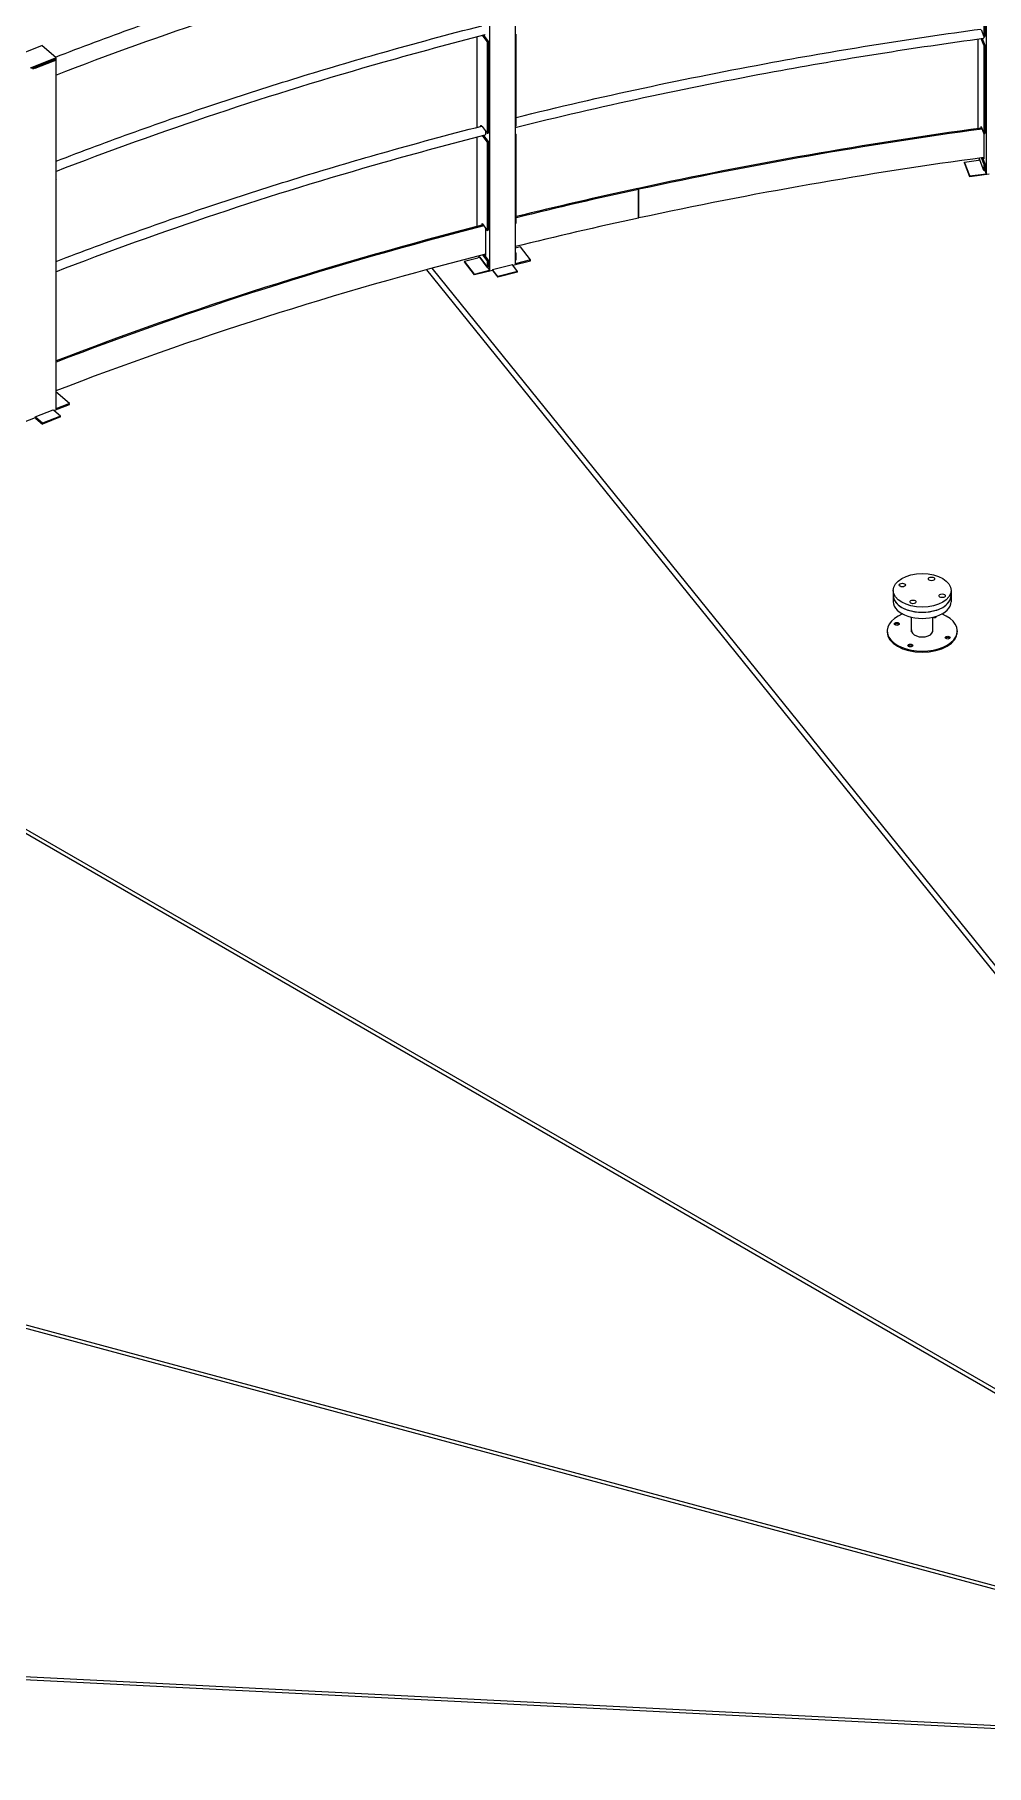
# Model space of a CAD drawing. Header units: millimetres. Extents: x 0 to 89100, y 0 to 63000.
# Drawn here: x 64874 to 66908, y 57363 to 61061 of the extents above; entities that cross this region are included whole.
import ezdxf

# ---------------------------------------------------------------- set-up
doc = ezdxf.new("R2010")
doc.units = ezdxf.units.MM
doc.header["$LTSCALE"] = 150
doc.layers.add('Visible', color=7, linetype='Continuous', lineweight=25)
doc.layers.add('Visible Narrow', color=7, linetype='Continuous', lineweight=18)

msp = doc.modelspace()

# ---------------------------------------------------------------- linework, layer by layer
at = {"layer": 'Visible'}
for p, q in [((66907.32, 61508.56), (66907.32, 60763.3)), ((65901.46, 61316.43), (65901.46, 60571.18)), ((65846.49, 61302.55), (65846.49, 60557.29)), ((66902.82, 61252.37), (66902.82, 61056.41)), ((66905.02, 61252.67), (66905.02, 61056.71)), ((65819.6, 60862.72), (65819.6, 61056.22)), ((65841.55, 61045.85), (65831.4, 61059.25)), ((65833.45, 61059.78), (65843.62, 61046.37)), ((65903.39, 60865.52), (65903.39, 61061.48)), ((66896.68, 61071.82), (66902.82, 61056.41)), ((66902.82, 61056.41), (66905.02, 61056.71)), ((64833.91, 61015.33), (64889.67, 61037.29)), ((64920.52, 61011.17), (64889.67, 61037.29)), ((65843.62, 61046.37), (65841.55, 61045.85)), ((65841.55, 61045.85), (65841.55, 60849.89)), ((65843.62, 61046.37), (65843.62, 60850.41)), ((66890.53, 60860.04), (66890.53, 61051.55)), ((66902.82, 61038.04), (66897.08, 61052.45)), ((66899.27, 61052.75), (66905.02, 61038.34)), ((66905.02, 61038.34), (66902.82, 61038.04)), ((66902.82, 61038.04), (66902.82, 60848.82)), ((66905.02, 61038.34), (66905.02, 60849.11)), ((64920.52, 61011.17), (64864.75, 60989.21)), ((64918.66, 61008.6), (64866.61, 60988.11)), ((64875.54, 60989), (64869.96, 60986.81)), ((64912.69, 61005.2), (64874.27, 60990.08)), ((64875.54, 60989), (64913.96, 61004.13)), ((64901.35, 61001.79), (64901.85, 61000.94)), ((64912.69, 61005.2), (64916.41, 61006.67)), ((64913.96, 61004.13), (64919.53, 61006.33)), ((64915.56, 61007.38), (64916.41, 61006.67)), ((64917.42, 61008.11), (64919.53, 61006.33)), ((64918.66, 61007.06), (64918.66, 61008.6)), ((64919.53, 61006.33), (64919.53, 60261.07)), ((64919.53, 60990.57), (64920.52, 60990.96)), ((64920.52, 60990.96), (64920.52, 61011.17)), ((64919.53, 60959.95), (64920.52, 60959.12)), ((64920.52, 60959.12), (64919.53, 60958.73)), ((64920.52, 60769.9), (64920.52, 60959.12)), ((65819.6, 60650.6), (65819.6, 60841.89)), ((65830.58, 60864.37), (65841.55, 60849.89)), ((65841.55, 60831.52), (65831.4, 60844.92)), ((65833.45, 60845.45), (65843.62, 60832.04)), ((65841.55, 60849.89), (65843.62, 60850.41)), ((65901.46, 60865.03), (65903.39, 60865.52)), ((65901.46, 60849.7), (65903.39, 60847.15)), ((65903.39, 60847.15), (65901.46, 60846.66)), ((65903.39, 60657.92), (65903.39, 60847.15)), ((66896.59, 60860.87), (66896.59, 60864.43)), ((66896.59, 60864.43), (66902.82, 60848.82)), ((66902.27, 60850.21), (66902.27, 60795.56)), ((66902.82, 60848.82), (66905.02, 60849.11)), ((65843.62, 60832.04), (65841.55, 60831.52)), ((65841.55, 60831.52), (65841.55, 60642.3)), ((65843.62, 60832.04), (65843.62, 60642.82)), ((66902.82, 60770.44), (66892.29, 60796.82)), ((66902.82, 60784.52), (66897.62, 60797.55)), ((66899.81, 60797.85), (66905.02, 60784.81)), ((66902.27, 60795.56), (66901.27, 60798.05)), ((64919.53, 60769.51), (64920.52, 60769.9)), ((66861.18, 60788.27), (66891.15, 60792.26)), ((66872.97, 60758.73), (66861.18, 60788.27)), ((66861.18, 60788.27), (66861.18, 60786.43)), ((66872.97, 60756.89), (66861.18, 60786.43)), ((66872.97, 60758.73), (66907.32, 60763.3)), ((66913.9, 60762.34), (66872.97, 60756.89)), ((66872.97, 60756.89), (66872.97, 60758.73)), ((66893.97, 60792.63), (66891.15, 60792.26)), ((66905.02, 60784.81), (66902.82, 60784.52)), ((66902.82, 60784.52), (66902.82, 60770.44)), ((66905.02, 60770.73), (66902.82, 60770.44)), ((66904.39, 60770.65), (66907.32, 60763.3)), ((66905.02, 60784.81), (66905.02, 60770.73)), ((64919.53, 60752.36), (64920.52, 60751.52)), ((64920.52, 60751.52), (64919.53, 60751.14)), ((64920.52, 60555.57), (64920.52, 60751.52)), ((66164.8, 60730.04), (66163.48, 60732.07)), ((66164.38, 60732.26), (66164.38, 60730.68)), ((66165.7, 60730.24), (66164.38, 60732.26)), ((66164.8, 60668.81), (66164.8, 60730.04)), ((66165.7, 60669), (66165.7, 60730.24)), ((65830.43, 60653.38), (65830.43, 60656.98)), ((65830.43, 60656.98), (65841.55, 60642.3)), ((65832.49, 60654.26), (65832.49, 60653.91)), ((65837.47, 60647.68), (65837.47, 60588.79)), ((65901.46, 60657.43), (65903.39, 60657.92)), ((66164.8, 60670.39), (66165.7, 60669)), ((65841.55, 60642.3), (65843.62, 60642.82)), ((65793.15, 60576.9), (65821.32, 60584.02)), ((65814.2, 60549.13), (65793.15, 60576.9)), ((65793.15, 60576.9), (65793.15, 60575.06)), ((65814.2, 60547.29), (65793.15, 60575.06)), ((65825.45, 60585.06), (65821.32, 60584.02)), ((65841.55, 60563.92), (65823.34, 60587.95)), ((65825.45, 60585.17), (65825.45, 60585.06)), ((65825.45, 60585.06), (65846.49, 60557.29)), ((65841.55, 60578), (65832.27, 60590.25)), ((65834.33, 60590.77), (65843.62, 60578.52)), ((65837.47, 60588.79), (65835.7, 60591.13)), ((65843.62, 60578.52), (65841.55, 60578)), ((65841.55, 60578), (65841.55, 60563.92)), ((65843.62, 60578.52), (65843.62, 60564.44)), ((65896.45, 60568.07), (65933.75, 60577.5)), ((65912.71, 60607.1), (65901.46, 60604.26)), ((65901.46, 60596.17), (65903.39, 60593.62)), ((65903.39, 60593.62), (65901.46, 60593.14)), ((65901.46, 60579.05), (65903.39, 60579.54)), ((65933.75, 60579.34), (65901.46, 60571.18)), ((65903.39, 60579.54), (65903.39, 60593.62)), ((65933.75, 60579.34), (65912.71, 60607.1)), ((65933.75, 60577.5), (65933.75, 60579.34)), ((64919.53, 60555.18), (64920.52, 60555.57)), ((64919.53, 60538.03), (64920.52, 60537.19)), ((64920.52, 60537.19), (64919.53, 60536.81)), ((64920.52, 60347.97), (64920.52, 60537.19)), ((68147.2, 57543.59), (65712.14, 60558.52)), ((65723, 60561.47), (68158.08, 57546.52)), ((65814.2, 60549.13), (65846.49, 60557.29)), ((65852.68, 60557.01), (65814.2, 60547.29)), ((65814.2, 60547.29), (65814.2, 60549.13)), ((65843.62, 60564.44), (65841.55, 60563.92)), ((65852.68, 60558.86), (65895.28, 60569.62)), ((65852.68, 60558.86), (65852.68, 60557.02)), ((65852.68, 60558.86), (65853.58, 60557.67)), ((65852.68, 60557.02), (65852.68, 60557.01)), ((65852.68, 60557.02), (65853.58, 60555.83)), ((65863.8, 60544.18), (65853.58, 60557.67)), ((65853.58, 60555.83), (65863.8, 60542.34)), ((65906.4, 60554.94), (65863.8, 60544.18)), ((65906.4, 60553.11), (65863.8, 60542.34)), ((65863.8, 60542.34), (65863.8, 60544.18)), ((65896.18, 60568.43), (65895.28, 60569.62)), ((65906.4, 60554.94), (65896.18, 60568.43)), ((65906.4, 60553.11), (65906.4, 60554.94)), ((64919.53, 60347.58), (64920.52, 60347.97)), ((64948.66, 60272.53), (64919.53, 60297.19)), ((64919.53, 60284.51), (64920.52, 60283.67)), ((64920.52, 60283.67), (64919.53, 60283.28)), ((64920.52, 60269.59), (64920.52, 60283.67)), ((64875.54, 60241.91), (64840.84, 60228.25)), ((64875.54, 60243.75), (64913.96, 60258.88)), ((64875.54, 60243.75), (64875.54, 60241.91)), ((64875.54, 60243.75), (64876.81, 60242.68)), ((64875.54, 60241.91), (64875.54, 60241.91)), ((64875.54, 60241.91), (64876.81, 60240.84)), ((64891.18, 60230.52), (64876.81, 60242.68)), ((64876.81, 60240.84), (64891.18, 60228.68)), ((64929.59, 60245.64), (64891.18, 60230.52)), ((64929.59, 60243.8), (64891.18, 60228.68)), ((64915.23, 60257.8), (64913.96, 60258.88)), ((64929.59, 60245.64), (64915.23, 60257.8)), ((64915.44, 60257.62), (64948.66, 60270.7)), ((64948.66, 60272.53), (64919.53, 60261.07)), ((64919.53, 60269.2), (64920.52, 60269.59)), ((64929.59, 60243.8), (64929.59, 60245.64)), ((64948.66, 60270.7), (64948.66, 60272.53)), ((64891.18, 60228.68), (64891.18, 60230.52)), ((66709.03, 59873.28), (66709.03, 59862.25)), ((66832.78, 59873.28), (66832.78, 59862.25)), ((66709.03, 59862.25), (66709.03, 59849.09)), ((66832.78, 59862.25), (66832.78, 59849.09)), ((66748.3, 59784.94), (66748.3, 59815.84)), ((66793.52, 59784.94), (66793.52, 59815.84)), ((66695.91, 59786.93), (66695.91, 59784.48)), ((66845.91, 59786.93), (66845.91, 59784.48)), ((68056.26, 57505.36), (64313.78, 59666.07)), ((64338.65, 59661.52), (68064.74, 57510.26)), ((67993.45, 57451.47), (64596.96, 58365.88)), ((64602.04, 58372.16), (67998.52, 57457.75)), ((67966.35, 57388.43), (62438.84, 57667.63)), ((62439.89, 57674.54), (67967.4, 57395.33))]:
    msp.add_line(p, q, dxfattribs=at)
for centre, major_axis, ratio, start_param, end_param in [((65833.41, 61071.18), (2.76, -10.91), 0.3273425, 6.0957947, 6.5050059), ((66899.99, 61063.96), (1.48, -11.15), 0.1833469, 6.0780397, 6.5346199), ((65830.58, 60855.19), (-2.76, 10.91), 0.3273425, 5.6258449, 6.7544235), ((65832.64, 60855.71), (-2.76, 10.91), 0.3273425, 0.2928266, 0.4697018), ((65833.41, 60856.85), (2.76, -10.91), 0.3273425, 6.0957947, 6.5050059), ((68289.52, 57458.25), (-6055.87, 0), 0.5773503, 4.9442499, 5.0709433), ((68289.52, 57458.25), (-6052.12, 0), 0.5773503, 4.9442533, 5.0709433), ((68289.52, 57397.02), (-6052.12, 0), 0.5773503, 4.9436617, 5.0709433), ((68289.52, 57458.25), (-6055.87, 0), 0.5773503, 5.0711022, 5.1173881), ((68289.52, 57458.25), (-6052.12, 0), 0.5773503, 5.0711022, 5.1176538), ((68289.52, 57458.25), (-6055.87, 0), 0.5773503, 5.1301221, 5.302338), ((68289.52, 57458.25), (-6052.12, 0), 0.5773503, 5.1301254, 5.3027529), ((68289.52, 57397.02), (-6052.12, 0), 0.5773503, 5.0711022, 5.1180012), ((68289.52, 57397.02), (-6052.12, 0), 0.5773503, 5.1295364, 5.3029489), ((66770.91, 59862.25), (-61.87, 0), 0.5773503, 0, 3.1415927), ((66770.91, 59862.25), (61.88, 0), 0.5773503, 3.1415927, 6.2831853), ((66770.91, 59849.09), (-61.87, 0), 0.5773503, 0, 3.1415927), ((66770.91, 59786.93), (-75, 0), 0.5773503, 5.3059382, 10.402025), ((66716.53, 59799.12), (-5.25, 0), 0.5773503, 3.5575447, 5.8672332), ((66796.27, 59818.33), (5.25, 0), 0.5773503, 4.16228, 6.1858257), ((66796.27, 59815.88), (-5.25, 0), 0.5773503, 3.5575447, 3.7871654), ((66770.91, 59784.48), (75, 0), 0.5773503, 3.1415927, 6.2831853), ((66770.91, 59786.93), (22.87, 0), 0.5773503, 2.9899521, 6.4348258), ((66770.91, 59784.48), (-22.87, 0), 0.5773503, 6.1315448, 6.1903166), ((66770.91, 59784.48), (22.87, 0), 0.5773503, 0.0928688, 0.1516405), ((66825.29, 59769.84), (-5.25, 0), 0.5773503, 3.5575447, 5.8672332), ((66745.55, 59753.09), (-5.25, 0), 0.5773503, 3.5575447, 5.8672332), ((68289.52, 57194.93), (-6187.5, 0), 0.5773503, 6.0962024, 9.6168762)]:
    msp.add_ellipse(centre, major_axis=major_axis, ratio=ratio, start_param=start_param, end_param=end_param, dxfattribs=at)
for centre, major_axis in [((66770.91, 59873.28), (61.88, 0)), ((66728.43, 59884.71), (6.75, 0)), ((66790.72, 59897.8), (6.75, 0)), ((66751.1, 59848.75), (-6.75, 0)), ((66813.39, 59861.84), (-6.75, 0)), ((66716.53, 59801.57), (5.25, 0)), ((66825.29, 59772.29), (-5.25, 0)), ((66745.55, 59755.54), (5.25, 0))]:
    msp.add_ellipse(centre, major_axis=major_axis, ratio=0.5773503, dxfattribs=at)
for points, knots in [([(64918.69, 61012.72), (64974.25, 61034.15), (65030.43, 61055.06), (65144.07, 61095.82), (65201.53, 61115.68), (65317.57, 61154.29), (65376.13, 61173.04), (65494.18, 61209.38), (65553.66, 61226.96), (65684.58, 61264.1), (65756.22, 61283.43), (65828.49, 61301.95)], [4.35724168, 4.35724168, 4.35724168, 4.35724168, 4.39026378, 4.39026378, 4.42335878, 4.42335878, 4.45645451, 4.45645451, 4.48947876, 4.48947876, 4.52856171, 4.52856171, 4.52856171, 4.52856171]), ([(64919.53, 60974.21), (65144.67, 61061.5), (65380.03, 61140.05), (65694.79, 61229.35), (65766.76, 61248.76), (65839.38, 61267.34)], [4.35481329, 4.35481329, 4.35481329, 4.35481329, 4.48947876, 4.48947876, 4.52890539, 4.52890539, 4.52890539, 4.52890539]), ([(64919.53, 60768.49), (65144.03, 60855.42), (65378.66, 60933.67), (65692.47, 61022.7), (65764.31, 61042.08), (65836.79, 61060.64)], [4.35539101, 4.35539101, 4.35539101, 4.35539101, 4.48947876, 4.48947876, 4.5287982, 4.5287982, 4.5287982, 4.5287982]), ([(64920.52, 60790.5), (64976.11, 60811.95), (65032.31, 60832.87), (65146, 60873.66), (65203.49, 60893.54), (65319.58, 60932.18), (65378.18, 60950.95), (65496.3, 60987.3), (65555.81, 61004.9), (65686.46, 61041.97), (65757.79, 61061.21), (65829.73, 61079.66)], [4.35703233, 4.35703233, 4.35703233, 4.35703233, 4.39010704, 4.39010704, 4.42325475, 4.42325475, 4.45640285, 4.45640285, 4.48947876, 4.48947876, 4.52842759, 4.52842759, 4.52842759, 4.52842759]), ([(65903.39, 60883.87), (66082.5, 60928.14), (66265.31, 60967.43), (66597.76, 61028.52), (66746.35, 61052.26), (66896.28, 61072.7)], [4.5416807, 4.5416807, 4.5416807, 4.5416807, 4.63808557, 4.63808557, 4.71432109, 4.71432109, 4.71432109, 4.71432109]), ([(65901.46, 60862.6), (66082.33, 60907.46), (66267, 60947.23), (66602.03, 61008.79), (66751.27, 61032.61), (66901.87, 61053.1)], [4.54046238, 4.54046238, 4.54046238, 4.54046238, 4.63808557, 4.63808557, 4.71480716, 4.71480716, 4.71480716, 4.71480716]), ([(64919.53, 60554.16), (65144.03, 60641.09), (65378.66, 60719.34), (65692.47, 60808.37), (65764.31, 60827.75), (65836.79, 60846.31)], [4.35539101, 4.35539101, 4.35539101, 4.35539101, 4.48947876, 4.48947876, 4.5287982, 4.5287982, 4.5287982, 4.5287982]), ([(64920.52, 60576.17), (64976.11, 60597.62), (65032.31, 60618.54), (65146, 60659.33), (65203.49, 60679.21), (65319.58, 60717.85), (65378.18, 60736.62), (65496.3, 60772.97), (65555.81, 60790.57), (65686.46, 60827.64), (65757.79, 60846.88), (65829.73, 60865.32)], [4.35703233, 4.35703233, 4.35703233, 4.35703233, 4.39010704, 4.39010704, 4.42325475, 4.42325475, 4.45640285, 4.45640285, 4.48947876, 4.48947876, 4.52842759, 4.52842759, 4.52842759, 4.52842759])]:
    msp.add_open_spline(points, degree=3, knots=knots, dxfattribs=at)
at = {"layer": 'Visible Narrow'}
for p, q in [((64874.34, 60990.02), (64875.48, 60989.06)), ((64913.89, 61004.18), (64912.75, 61005.15)), ((65853.58, 60557.58), (65853.58, 60555.92)), ((64876.81, 60242.59), (64876.81, 60240.93))]:
    msp.add_line(p, q, dxfattribs=at)
for points, knots in [([(66902.61, 61056.95), (66902.6, 61056.59), (66902.59, 61056.23), (66902.54, 61055.43), (66902.49, 61055.02), (66902.39, 61054.34), (66902.32, 61054.03), (66902.15, 61053.53), (66902.05, 61053.35), (66901.95, 61053.23), (66901.94, 61053.23), (66901.94, 61053.23)], [4.05656455, 4.05656455, 4.05656455, 4.05656455, 4.23279967, 4.23279967, 4.48178552, 4.48178552, 4.73077295, 4.73077295, 4.97976037, 4.97976037, 4.98773719, 4.98773719, 4.98773719, 4.98773719]), ([(65837.64, 60855.06), (65837.69, 60854.78), (65837.74, 60854.5), (65837.88, 60853.64), (65837.96, 60853), (65838.06, 60851.78), (65838.09, 60851.19), (65838.09, 60850.17), (65838.06, 60849.65), (65837.96, 60848.7), (65837.88, 60848.28), (65837.69, 60847.59), (65837.56, 60847.26), (65837.26, 60846.74), (65837.08, 60846.55), (65836.9, 60846.41), (65836.89, 60846.41), (65836.89, 60846.41)], [3.3755792, 3.3755792, 3.3755792, 3.3755792, 3.4858421, 3.4858421, 3.734828, 3.734828, 3.9838138, 3.9838138, 4.2327997, 4.2327997, 4.4817855, 4.4817855, 4.7307729, 4.7307729, 4.9797604, 4.9797604, 4.9877372, 4.9877372, 4.9877372, 4.9877372])]:
    msp.add_open_spline(points, degree=3, knots=knots, dxfattribs=at)

doc.saveas('drawing.dxf')
